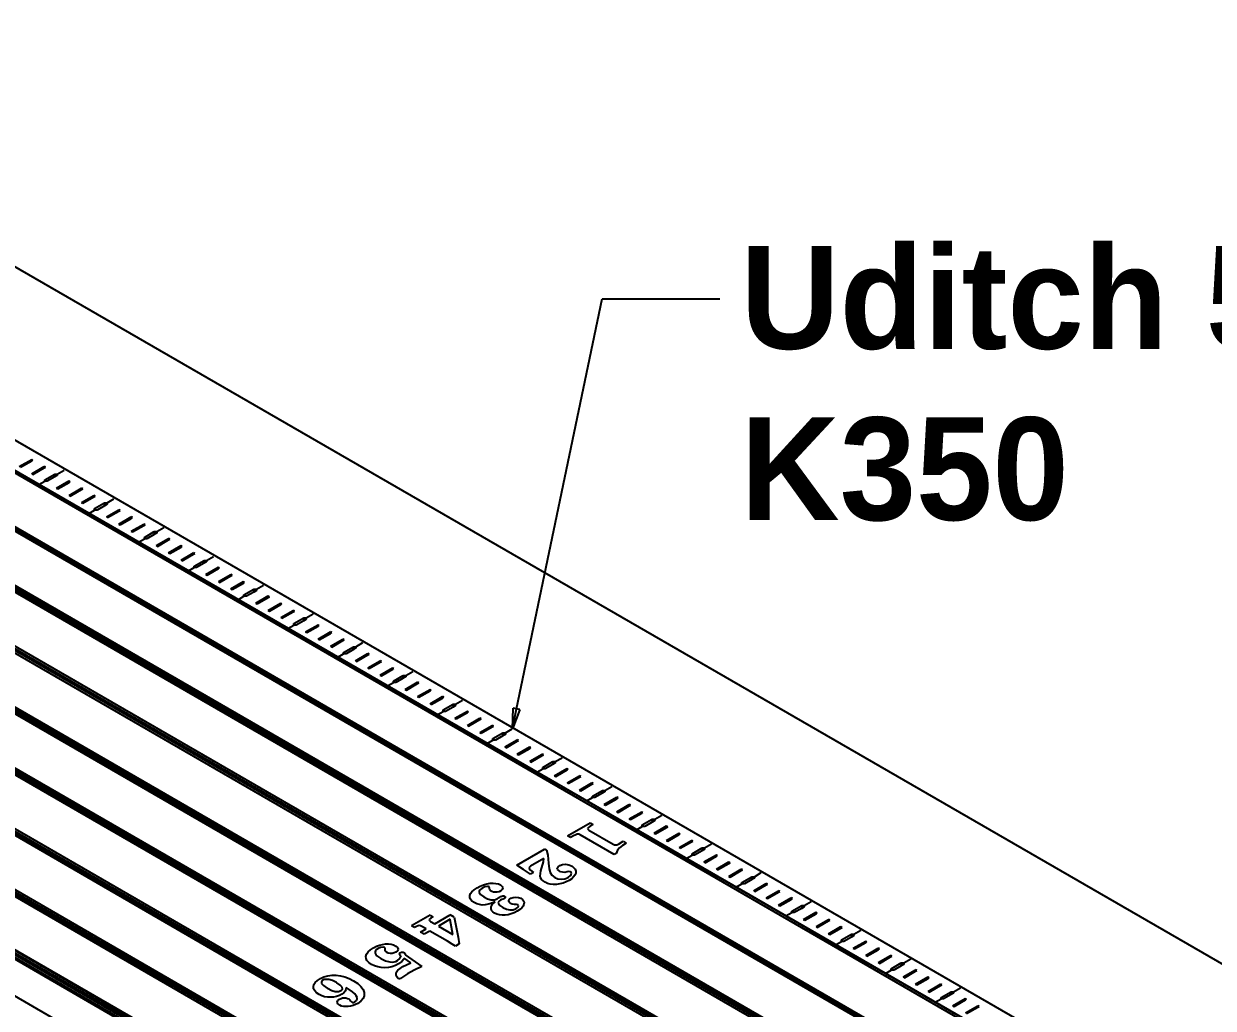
# Model space of a CAD drawing. Header units: centimetres. Extents: x -292707 to 138715, y -53922 to 66277.
# Drawn here: x 84646 to 86672, y -17036 to -15359 of the extents above; entities that cross this region are included whole.
import ezdxf
from ezdxf import colors
from ezdxf.entities.mleader import LeaderData, LeaderLine
from ezdxf.math import Vec2, Vec3

# ---------------------------------------------------------------- set-up
doc = ezdxf.new("R2010")
doc.units = ezdxf.units.CM
doc.layers.add('A-ALINE-7', color=119, linetype='Continuous')
doc.styles.add('Scale 500', font='GOTHICB.TTF', dxfattribs={"height": 175})

# ---------------------------------------------------------------- blocks, each defined once
blk = doc.blocks.new('A$Cbf84a4b9')
at = {"layer": 'A-ALINE-7'}
for p, q in [((2419.5, 5288.7), (6160.1, 3129.1)), ((2419.5, 5288.7), (9900.7, 969.4)), ((2908.9, 4710.5), (8898.9, 1252.1)), ((2852, 4692), (8867, 1219.2)), ((2857.8, 4683.7), (8852.3, 1222.8)), ((2759, 4642), (8779.8, 1165.9)), ((2762.6, 4644), (8783.2, 1168)), ((2771.1, 4638.3), (8773.1, 1173)), ((2774.8, 4640.2), (8776.5, 1175.1)), ((2666, 4592), (8692.6, 1112.5)), ((2669.7, 4593.9), (8696, 1114.6)), ((2680.6, 4590.9), (8690.6, 1121)), ((2684.3, 4592.8), (8694, 1123.2)), ((2573.1, 4541.9), (8605.4, 1059.2)), ((2576.8, 4543.9), (8608.8, 1061.3)), ((2586.5, 4541.5), (8604.6, 1067)), ((2590.2, 4543.5), (8608, 1069.1)), ((2480.2, 4491.8), (8518.1, 1005.9)), ((2483.9, 4493.8), (8521.5, 1008)), ((2492.3, 4492.2), (8518.7, 1012.9)), ((2496, 4494.2), (8522.1, 1015)), ((2387.4, 4441.7), (8430.8, 952.6)), ((2391.1, 4443.7), (8434.2, 954.7)), ((2398.2, 4442.9), (8432.7, 958.8)), ((2401.9, 4444.8), (8436.1, 960.9)), ((3342.5, 4408.1), (3427.3, 4359.1)), ((3393.7, 4389.9), (3414.9, 4402.2)), ((3395.8, 4388.7), (3414.9, 4399.7)), ((3417.1, 4400.9), (3414.9, 4402.2)), ((3414.9, 4402.2), (3414.9, 4399.7)), ((3414.9, 4399.7), (3417.1, 4400.9)), ((2294.6, 4391.6), (8343.4, 899.3)), ((2298.3, 4393.6), (8346.9, 901.4)), ((2304, 4393.5), (8346.8, 904.7)), ((2307.7, 4395.5), (8350.2, 906.9)), ((3414.9, 4377.7), (3436.1, 4389.9)), ((3417.1, 4376.5), (3436.1, 4387.5)), ((3438.3, 4388.7), (3436.1, 4389.9)), ((3436.1, 4389.9), (3436.1, 4387.5)), ((3436.1, 4387.5), (3438.3, 4388.7)), ((3458.4, 4377.1), (3470.3, 4383.9)), ((3414.9, 4377.7), (3417.1, 4376.5)), ((3427.3, 4359.1), (3437.2, 4364.8)), ((3427.3, 4359.1), (3512.2, 4310.1)), ((3437.2, 4367.3), (3454.2, 4377.1)), ((3437.2, 4364.8), (3437.2, 4367.3)), ((3441.4, 4364.8), (3437.2, 4364.8)), ((3454.2, 4372.2), (3441.4, 4364.8)), ((3454.2, 4377.1), (3458.4, 4377.1)), ((3454.2, 4377.1), (3454.2, 4372.2)), ((3458.4, 4374.6), (3454.2, 4372.2)), ((3457.4, 4353.2), (3478.6, 4365.4)), ((3458.4, 4377.1), (3458.4, 4374.6)), ((3459.5, 4352), (3478.6, 4363)), ((3480.7, 4364.2), (3478.6, 4365.4)), ((3478.6, 4365.4), (3478.6, 4363)), ((3478.6, 4363), (3480.7, 4364.2)), ((2201.9, 4341.5), (8256, 846.1)), ((2205.5, 4343.4), (8259.5, 848.2)), ((2209.8, 4344.2), (8260.8, 850.7)), ((2213.5, 4346.2), (8264.2, 852.8)), ((3457.4, 4353.2), (3459.5, 4352)), ((3478.6, 4340.9), (3499.8, 4353.2)), ((3478.6, 4340.9), (3480.7, 4339.7)), ((3480.7, 4339.7), (3499.8, 4350.7)), ((3501.9, 4352), (3499.8, 4353.2)), ((3499.8, 4353.2), (3499.8, 4350.7)), ((3499.8, 4350.7), (3501.9, 4352)), ((3499.8, 4328.7), (3521, 4340.9)), ((3501.9, 4327.5), (3521, 4338.5)), ((3523.1, 4339.7), (3521, 4340.9)), ((3521, 4340.9), (3521, 4338.5)), ((3521, 4338.5), (3523.1, 4339.7)), ((3499.8, 4328.7), (3501.9, 4327.5)), ((3522.1, 4318.3), (3539, 4328.1)), ((3522.1, 4315.8), (3522.1, 4318.3)), ((3539, 4323.2), (3526.3, 4315.8)), ((3539, 4328.1), (3543.3, 4328.1)), ((3539, 4328.1), (3539, 4323.2)), ((3543.3, 4325.6), (3539, 4323.2)), ((3543.3, 4328.1), (3555.1, 4334.9)), ((3543.3, 4328.1), (3543.3, 4325.6)), ((2119.4, 4296.8), (8178.3, 798.7)), ((2120.9, 4297.6), (8179.6, 799.6)), ((3512.2, 4310.1), (3522.1, 4315.8)), ((3512.2, 4310.1), (3597, 4261.1)), ((3526.3, 4315.8), (3522.1, 4315.8)), ((3542.2, 4304.2), (3563.4, 4316.4)), ((3542.2, 4304.2), (3544.3, 4303)), ((3544.3, 4303), (3563.4, 4314)), ((3565.5, 4315.2), (3563.4, 4316.4)), ((3563.4, 4316.4), (3563.4, 4314)), ((3563.4, 4314), (3565.5, 4315.2)), ((3563.4, 4291.9), (3584.6, 4304.2)), ((3565.5, 4290.7), (3584.6, 4301.7)), ((3586.8, 4303), (3584.6, 4304.2)), ((3584.6, 4304.2), (3584.6, 4301.7)), ((3584.6, 4301.7), (3586.8, 4303)), ((2109.2, 4291.3), (8168.6, 792.9)), ((2112.8, 4293.3), (8172.1, 795)), ((2115.7, 4294.9), (8174.9, 796.6)), ((2115.7, 4292.4), (8174.9, 794.1)), ((2115.7, 4284.3), (8174.9, 786)), ((3563.4, 4291.9), (3565.5, 4290.7)), ((3584.6, 4279.7), (3605.8, 4291.9)), ((3584.6, 4279.7), (3586.8, 4278.5)), ((3586.8, 4278.5), (3605.8, 4289.5)), ((3608, 4290.7), (3605.8, 4291.9)), ((3605.8, 4291.9), (3605.8, 4289.5)), ((3605.8, 4289.5), (3608, 4290.7)), ((3606.9, 4269.3), (3623.9, 4279.1)), ((3623.9, 4279.1), (3628.1, 4279.1)), ((3623.9, 4279.1), (3623.9, 4274.2)), ((3628.1, 4276.6), (3623.9, 4274.2)), ((3628.1, 4279.1), (3640, 4285.9)), ((3628.1, 4279.1), (3628.1, 4276.6)), ((3597, 4261.1), (3606.9, 4266.8)), ((3597, 4261.1), (3681.9, 4212.1)), ((3606.9, 4266.8), (3606.9, 4269.3)), ((3611.2, 4266.8), (3606.9, 4266.8)), ((3623.9, 4274.2), (3611.2, 4266.8)), ((3627.1, 4255.2), (3648.3, 4267.4)), ((3629.2, 4254), (3648.3, 4265)), ((3650.4, 4266.2), (3648.3, 4267.4)), ((3648.3, 4267.4), (3648.3, 4265)), ((3648.3, 4265), (3650.4, 4266.2)), ((3627.1, 4255.2), (3629.2, 4254)), ((3648.3, 4243), (3669.5, 4255.2)), ((3648.3, 4243), (3650.4, 4241.7)), ((3650.4, 4241.7), (3669.5, 4252.8)), ((3671.6, 4254), (3669.5, 4255.2)), ((3669.5, 4255.2), (3669.5, 4252.8)), ((3669.5, 4252.8), (3671.6, 4254)), ((3669.5, 4230.7), (3690.7, 4243)), ((3671.6, 4229.5), (3690.7, 4240.5)), ((3692.8, 4241.7), (3690.7, 4243)), ((3690.7, 4243), (3690.7, 4240.5)), ((3690.7, 4240.5), (3692.8, 4241.7)), ((3713, 4230.1), (3724.8, 4236.9)), ((8174.9, 722.9), (2115.7, 4221.2)), ((3669.5, 4230.7), (3671.6, 4229.5)), ((3681.9, 4212.1), (3691.8, 4217.8)), ((3691.8, 4220.3), (3708.7, 4230.1)), ((3691.8, 4217.8), (3691.8, 4220.3)), ((3696, 4217.8), (3691.8, 4217.8)), ((3708.7, 4225.2), (3696, 4217.8)), ((3708.7, 4230.1), (3713, 4230.1)), ((3708.7, 4230.1), (3708.7, 4225.2)), ((3713, 4227.6), (3708.7, 4225.2)), ((3711.9, 4206.2), (3733.1, 4218.5)), ((3713, 4230.1), (3713, 4227.6)), ((3714, 4205), (3733.1, 4216)), ((3735.2, 4217.2), (3733.1, 4218.5)), ((3733.1, 4218.5), (3733.1, 4216)), ((3733.1, 4216), (3735.2, 4217.2)), ((3681.9, 4212.1), (3766.7, 4163.1)), ((3711.9, 4206.2), (3714, 4205)), ((3733.1, 4194), (3754.3, 4206.2)), ((3735.2, 4192.7), (3754.3, 4203.8)), ((3756.5, 4205), (3754.3, 4206.2)), ((3754.3, 4206.2), (3754.3, 4203.8)), ((3754.3, 4203.8), (3756.5, 4205)), ((3733.1, 4194), (3735.2, 4192.7)), ((3754.3, 4181.7), (3775.6, 4194)), ((3754.3, 4181.7), (3756.5, 4180.5)), ((3756.5, 4180.5), (3775.6, 4191.5)), ((3777.7, 4192.7), (3775.6, 4194)), ((3775.6, 4194), (3775.6, 4191.5)), ((3775.6, 4191.5), (3777.7, 4192.7)), ((3776.6, 4171.3), (3793.6, 4181.1)), ((3793.6, 4176.2), (3780.9, 4168.9)), ((3793.6, 4181.1), (3797.8, 4181.1)), ((3793.6, 4181.1), (3793.6, 4176.2)), ((3797.8, 4178.7), (3793.6, 4176.2)), ((3797.8, 4181.1), (3809.7, 4187.9)), ((3797.8, 4181.1), (3797.8, 4178.7)), ((3766.7, 4163.1), (3776.6, 4168.9)), ((3766.7, 4163.1), (3851.6, 4114.2)), ((3776.6, 4168.9), (3776.6, 4171.3)), ((3780.9, 4168.9), (3776.6, 4168.9)), ((3796.8, 4157.2), (3818, 4169.5)), ((3796.8, 4157.2), (3798.9, 4156)), ((3798.9, 4156), (3818, 4167)), ((3820.1, 4168.2), (3818, 4169.5)), ((3818, 4169.5), (3818, 4167)), ((3818, 4167), (3820.1, 4168.2)), ((3818, 4145), (3839.2, 4157.2)), ((3841.3, 4156), (3839.2, 4157.2)), ((3839.2, 4157.2), (3839.2, 4154.8)), ((3839.2, 4154.8), (3841.3, 4156)), ((3818, 4145), (3820.1, 4143.8)), ((3820.1, 4143.8), (3839.2, 4154.8)), ((3839.2, 4132.7), (3860.4, 4145)), ((3841.3, 4131.5), (3860.4, 4142.5)), ((3862.5, 4143.8), (3860.4, 4145)), ((3860.4, 4145), (3860.4, 4142.5)), ((3860.4, 4142.5), (3862.5, 4143.8)), ((3882.7, 4132.1), (3894.5, 4139)), ((3839.2, 4132.7), (3841.3, 4131.5)), ((3851.6, 4114.2), (3861.5, 4119.9)), ((3861.5, 4122.3), (3878.4, 4132.1)), ((3861.5, 4119.9), (3861.5, 4122.3)), ((3865.7, 4119.9), (3861.5, 4119.9)), ((3878.4, 4127.2), (3865.7, 4119.9)), ((3878.4, 4132.1), (3882.7, 4132.1)), ((3878.4, 4132.1), (3878.4, 4127.2)), ((3882.7, 4129.7), (3878.4, 4127.2)), ((3881.6, 4108.2), (3902.8, 4120.5)), ((3882.7, 4132.1), (3882.7, 4129.7)), ((3883.7, 4107), (3902.8, 4118)), ((3905, 4119.3), (3902.8, 4120.5)), ((3902.8, 4120.5), (3902.8, 4118)), ((3902.8, 4118), (3905, 4119.3)), ((3851.6, 4114.2), (3936.4, 4065.2)), ((3881.6, 4108.2), (3883.7, 4107)), ((3902.8, 4096), (3924, 4108.2)), ((3902.8, 4096), (3905, 4094.8)), ((3905, 4094.8), (3924, 4105.8)), ((3926.2, 4107), (3924, 4108.2)), ((3924, 4108.2), (3924, 4105.8)), ((3924, 4105.8), (3926.2, 4107)), ((3924, 4083.7), (3945.3, 4096)), ((3947.4, 4094.8), (3945.3, 4096)), ((3945.3, 4096), (3945.3, 4093.5)), ((3945.3, 4093.5), (3947.4, 4094.8)), ((3924, 4083.7), (3926.2, 4082.5)), ((3926.2, 4082.5), (3945.3, 4093.5)), ((3946.3, 4073.3), (3963.3, 4083.1)), ((3963.3, 4078.2), (3950.6, 4070.9)), ((3963.3, 4083.1), (3967.5, 4083.1)), ((3963.3, 4083.1), (3963.3, 4078.2)), ((3967.5, 4080.7), (3963.3, 4078.2)), ((3967.5, 4083.1), (3979.4, 4090)), ((3967.5, 4083.1), (3967.5, 4080.7)), ((3936.4, 4065.2), (3946.3, 4070.9)), ((3936.4, 4065.2), (4021.3, 4016.2)), ((3946.3, 4070.9), (3946.3, 4073.3)), ((3950.6, 4070.9), (3946.3, 4070.9)), ((3966.5, 4059.2), (3987.7, 4071.5)), ((3966.5, 4059.2), (3968.6, 4058)), ((3968.6, 4058), (3987.7, 4069)), ((3989.8, 4070.3), (3987.7, 4071.5)), ((3987.7, 4071.5), (3987.7, 4069)), ((3987.7, 4069), (3989.8, 4070.3)), ((3987.7, 4047), (4008.9, 4059.2)), ((3989.8, 4045.8), (4008.9, 4056.8)), ((4011, 4058), (4008.9, 4059.2)), ((4008.9, 4059.2), (4008.9, 4056.8)), ((4008.9, 4056.8), (4011, 4058)), ((3987.7, 4047), (3989.8, 4045.8)), ((4008.9, 4034.7), (4030.1, 4047)), ((4008.9, 4034.7), (4011, 4033.5)), ((4011, 4033.5), (4030.1, 4044.5)), ((4032.2, 4045.8), (4030.1, 4047)), ((4030.1, 4047), (4030.1, 4044.5)), ((4030.1, 4044.5), (4032.2, 4045.8)), ((4031.2, 4024.3), (4048.1, 4034.1)), ((4048.1, 4034.1), (4052.4, 4034.1)), ((4048.1, 4034.1), (4048.1, 4029.2)), ((4052.4, 4034.1), (4064.2, 4041)), ((4052.4, 4034.1), (4052.4, 4031.7)), ((4021.3, 4016.2), (4031.2, 4021.9)), ((4021.3, 4016.2), (4106.1, 3967.2)), ((4031.2, 4021.9), (4031.2, 4024.3)), ((4035.4, 4021.9), (4031.2, 4021.9)), ((4048.1, 4029.2), (4035.4, 4021.9)), ((4052.4, 4031.7), (4048.1, 4029.2)), ((4051.3, 4010.3), (4072.5, 4022.5)), ((4053.4, 4009), (4072.5, 4020.1)), ((4074.7, 4021.3), (4072.5, 4022.5)), ((4072.5, 4022.5), (4072.5, 4020.1)), ((4072.5, 4020.1), (4074.7, 4021.3)), ((4051.3, 4010.3), (4053.4, 4009)), ((4072.5, 3998), (4093.8, 4010.3)), ((4072.5, 3998), (4074.7, 3996.8)), ((4074.7, 3996.8), (4093.8, 4007.8)), ((4095.9, 4009), (4093.8, 4010.3)), ((4093.8, 4010.3), (4093.8, 4007.8)), ((4093.8, 4007.8), (4095.9, 4009)), ((4093.8, 3985.8), (4115, 3998)), ((4095.9, 3984.5), (4115, 3995.6)), ((4117.1, 3996.8), (4115, 3998)), ((4115, 3998), (4115, 3995.6)), ((4115, 3995.6), (4117.1, 3996.8)), ((4093.8, 3985.8), (4095.9, 3984.5)), ((4106.1, 3967.2), (4116, 3972.9)), ((4116, 3975.3), (4133, 3985.1)), ((4116, 3972.9), (4116, 3975.3)), ((4120.3, 3972.9), (4116, 3972.9)), ((4133, 3980.2), (4120.3, 3972.9)), ((4133, 3985.1), (4137.2, 3985.1)), ((4133, 3985.1), (4133, 3980.2)), ((4137.2, 3982.7), (4133, 3980.2)), ((4136.2, 3961.3), (4157.4, 3973.5)), ((4137.2, 3985.1), (4149.1, 3992)), ((4137.2, 3985.1), (4137.2, 3982.7)), ((4159.5, 3972.3), (4157.4, 3973.5)), ((4157.4, 3973.5), (4157.4, 3971.1)), ((4106.1, 3967.2), (4191, 3918.2)), ((4136.2, 3961.3), (4138.3, 3960)), ((4138.3, 3960), (4157.4, 3971.1)), ((4157.4, 3971.1), (4159.5, 3972.3)), ((4157.4, 3949), (4178.6, 3961.3)), ((4159.5, 3947.8), (4178.6, 3958.8)), ((4180.7, 3960), (4178.6, 3961.3)), ((4178.6, 3961.3), (4178.6, 3958.8)), ((4178.6, 3958.8), (4180.7, 3960)), ((4157.4, 3949), (4159.5, 3947.8)), ((4178.6, 3936.8), (4199.8, 3949)), ((4178.6, 3936.8), (4180.7, 3935.5)), ((4180.7, 3935.5), (4199.8, 3946.6)), ((4201.9, 3947.8), (4199.8, 3949)), ((4199.8, 3949), (4199.8, 3946.6)), ((4199.8, 3946.6), (4201.9, 3947.8)), ((4200.9, 3926.4), (4217.8, 3936.2)), ((4217.8, 3936.2), (4222.1, 3936.2)), ((4217.8, 3936.2), (4217.8, 3931.3)), ((4222.1, 3933.7), (4217.8, 3931.3)), ((4222.1, 3936.2), (4233.9, 3943)), ((4222.1, 3936.2), (4222.1, 3933.7)), ((4191, 3918.2), (4200.9, 3923.9)), ((4191, 3918.2), (4275.8, 3869.2)), ((4200.9, 3923.9), (4200.9, 3926.4)), ((4205.1, 3923.9), (4200.9, 3923.9)), ((4217.8, 3931.3), (4205.1, 3923.9)), ((4221, 3912.3), (4242.2, 3924.5)), ((4221, 3912.3), (4223.2, 3911)), ((4223.2, 3911), (4242.2, 3922.1)), ((4244.4, 3923.3), (4242.2, 3924.5)), ((4242.2, 3924.5), (4242.2, 3922.1)), ((4242.2, 3922.1), (4244.4, 3923.3)), ((4242.2, 3900), (4263.5, 3912.3)), ((4265.6, 3911), (4263.5, 3912.3)), ((4263.5, 3912.3), (4263.5, 3909.8)), ((4242.2, 3900), (4244.4, 3898.8)), ((4244.4, 3898.8), (4263.5, 3909.8)), ((4263.5, 3909.8), (4265.6, 3911)), ((4263.5, 3887.8), (4284.7, 3900)), ((4265.6, 3886.6), (4284.7, 3897.6)), ((4286.8, 3898.8), (4284.7, 3900)), ((4284.7, 3900), (4284.7, 3897.6)), ((4284.7, 3897.6), (4286.8, 3898.8)), ((4306.9, 3887.2), (4318.8, 3894)), ((4263.5, 3887.8), (4265.6, 3886.6)), ((4275.8, 3869.2), (4285.7, 3874.9)), ((4285.7, 3877.4), (4302.7, 3887.2)), ((4285.7, 3874.9), (4285.7, 3877.4)), ((4290, 3874.9), (4285.7, 3874.9)), ((4302.7, 3882.3), (4290, 3874.9)), ((4302.7, 3887.2), (4306.9, 3887.2)), ((4302.7, 3887.2), (4302.7, 3882.3)), ((4306.9, 3884.7), (4302.7, 3882.3)), ((4305.9, 3863.3), (4327.1, 3875.5)), ((4306.9, 3887.2), (4306.9, 3884.7)), ((4308, 3862.1), (4327.1, 3873.1)), ((4329.2, 3874.3), (4327.1, 3875.5)), ((4327.1, 3875.5), (4327.1, 3873.1)), ((4327.1, 3873.1), (4329.2, 3874.3)), ((4275.8, 3869.2), (4360.7, 3820.2)), ((4305.9, 3863.3), (4308, 3862.1)), ((4327.1, 3851), (4348.3, 3863.3)), ((4327.1, 3851), (4329.2, 3849.8)), ((4329.2, 3849.8), (4348.3, 3860.8)), ((4350.4, 3862.1), (4348.3, 3863.3)), ((4348.3, 3863.3), (4348.3, 3860.8)), ((4348.3, 3860.8), (4350.4, 3862.1)), ((4348.3, 3838.8), (4369.5, 3851)), ((4371.6, 3849.8), (4369.5, 3851)), ((4369.5, 3851), (4369.5, 3848.6)), ((4348.3, 3838.8), (4350.4, 3837.6)), ((4350.4, 3837.6), (4369.5, 3848.6)), ((4369.5, 3848.6), (4371.6, 3849.8)), ((4370.6, 3828.4), (4387.6, 3838.2)), ((4387.6, 3833.3), (4374.8, 3825.9)), ((4387.6, 3838.2), (4391.8, 3838.2)), ((4387.6, 3838.2), (4387.6, 3833.3)), ((4391.8, 3835.7), (4387.6, 3833.3)), ((4391.8, 3838.2), (4403.7, 3845)), ((4391.8, 3838.2), (4391.8, 3835.7)), ((4360.7, 3820.2), (4370.6, 3825.9)), ((4360.7, 3820.2), (4445.5, 3771.2)), ((4370.6, 3825.9), (4370.6, 3828.4)), ((4374.8, 3825.9), (4370.6, 3825.9)), ((4390.7, 3814.3), (4411.9, 3826.5)), ((4390.7, 3814.3), (4392.9, 3813.1)), ((4392.9, 3813.1), (4411.9, 3824.1)), ((4414.1, 3825.3), (4411.9, 3826.5)), ((4411.9, 3826.5), (4411.9, 3824.1)), ((4411.9, 3824.1), (4414.1, 3825.3)), ((4411.9, 3802), (4433.2, 3814.3)), ((4414.1, 3800.8), (4433.2, 3811.8)), ((4435.3, 3813.1), (4433.2, 3814.3)), ((4433.2, 3814.3), (4433.2, 3811.8)), ((4433.2, 3811.8), (4435.3, 3813.1)), ((4411.9, 3802), (4414.1, 3800.8)), ((4433.2, 3789.8), (4454.4, 3802)), ((4435.3, 3788.6), (4454.4, 3799.6)), ((4456.5, 3800.8), (4454.4, 3802)), ((4454.4, 3802), (4454.4, 3799.6)), ((4454.4, 3799.6), (4456.5, 3800.8)), ((4476.7, 3789.2), (4488.5, 3796)), ((4328.1, 3761), (4366.6, 3783.2)), ((4363.5, 3775.3), (4362.2, 3773.6)), ((4362.2, 3773.6), (4362.5, 3772.2)), ((4362.5, 3772.2), (4364.4, 3770.7)), ((4366.5, 3777.3), (4363.5, 3775.3)), ((4364.4, 3770.7), (4405.8, 3746.8)), ((4371.7, 3780.3), (4366.5, 3777.3)), ((4366.6, 3783.2), (4371.7, 3780.3)), ((4433.2, 3789.8), (4435.3, 3788.6)), ((4445.5, 3771.2), (4455.4, 3776.9)), ((4445.5, 3771.2), (4530.4, 3722.2)), ((4455.4, 3779.4), (4472.4, 3789.2)), ((4455.4, 3776.9), (4455.4, 3779.4)), ((4459.7, 3776.9), (4455.4, 3776.9)), ((4472.4, 3784.3), (4459.7, 3776.9)), ((4472.4, 3789.2), (4476.7, 3789.2)), ((4472.4, 3789.2), (4472.4, 3784.3)), ((4476.7, 3786.7), (4472.4, 3784.3)), ((4475.6, 3765.3), (4496.8, 3777.6)), ((4476.7, 3789.2), (4476.7, 3786.7)), ((4477.7, 3764.1), (4496.8, 3775.1)), ((4498.9, 3776.3), (4496.8, 3777.6)), ((4496.8, 3777.6), (4496.8, 3775.1)), ((4496.8, 3775.1), (4498.9, 3776.3)), ((4333.2, 3758.1), (4328.1, 3761)), ((4338.4, 3761.1), (4333.2, 3758.1)), ((4341.9, 3762.8), (4338.4, 3761.1)), ((4344.7, 3763.5), (4341.9, 3762.8)), ((4347.2, 3763.4), (4344.7, 3763.5)), ((4349.8, 3762.3), (4347.2, 3763.4)), ((4407.4, 3729), (4349.8, 3762.3)), ((4414.6, 3746.8), (4422.7, 3751.5)), ((4422.7, 3751.5), (4427.9, 3748.5)), ((4475.6, 3765.3), (4477.7, 3764.1)), ((4496.8, 3753.1), (4518, 3765.3)), ((4496.8, 3753.1), (4498.9, 3751.8)), ((4498.9, 3751.8), (4518, 3762.9)), ((4520.1, 3764.1), (4518, 3765.3)), ((4518, 3765.3), (4518, 3762.9)), ((4518, 3762.9), (4520.1, 3764.1)), ((4518, 3740.8), (4539.2, 3753.1)), ((4520.1, 3739.6), (4539.2, 3750.6)), ((4541.4, 3751.8), (4539.2, 3753.1)), ((4539.2, 3753.1), (4539.2, 3750.6)), ((4539.2, 3750.6), (4541.4, 3751.8)), ((4241.7, 3711.1), (4288.7, 3738.2)), ((4292.1, 3736.3), (4288.7, 3738.2)), ((4292.1, 3736.3), (4294.4, 3727.8)), ((4405.8, 3746.8), (4408.2, 3745.7)), ((4410.6, 3730.9), (4407.4, 3729)), ((4408.2, 3745.7), (4410.2, 3745.3)), ((4410.2, 3745.3), (4412.2, 3745.7)), ((4413.4, 3736.3), (4410.6, 3730.9)), ((4412.2, 3745.7), (4414.6, 3746.8)), ((4416.8, 3740.5), (4413.4, 3736.3)), ((4421.4, 3744.4), (4416.8, 3740.5)), ((4427.9, 3748.5), (4421.4, 3744.4)), ((4518, 3740.8), (4520.1, 3739.6)), ((4540.3, 3730.4), (4557.3, 3740.2)), ((4540.3, 3727.9), (4540.3, 3730.4)), ((4557.3, 3735.3), (4544.5, 3727.9)), ((4557.3, 3740.2), (4561.5, 3740.2)), ((4557.3, 3740.2), (4557.3, 3735.3)), ((4561.5, 3737.7), (4557.3, 3735.3)), ((4561.5, 3740.2), (4573.4, 3747)), ((4561.5, 3740.2), (4561.5, 3737.7)), ((4253.2, 3703.3), (4241.7, 3711.1)), ((4287.8, 3722.2), (4264.7, 3708.9)), ((4282.6, 3701.3), (4287, 3716.6)), ((4287, 3716.6), (4287.8, 3722.2)), ((4294.4, 3727.8), (4295.6, 3714)), ((4295.6, 3714), (4296.6, 3704.7)), ((4311.8, 3708.1), (4314.6, 3710.2)), ((4314.6, 3710.2), (4319.3, 3712)), ((4319.3, 3712), (4324.7, 3712.4)), ((4324.7, 3712.4), (4330.2, 3711.4)), ((4330.2, 3711.4), (4335.8, 3708.9)), ((4530.4, 3722.2), (4540.3, 3727.9)), ((4530.4, 3722.2), (4615.2, 3673.2)), ((4544.5, 3727.9), (4540.3, 3727.9)), ((4560.4, 3716.3), (4581.7, 3728.6)), ((4560.4, 3716.3), (4562.6, 3715.1)), ((4562.6, 3715.1), (4581.7, 3726.1)), ((4583.8, 3727.3), (4581.7, 3728.6)), ((4581.7, 3728.6), (4581.7, 3726.1)), ((4581.7, 3726.1), (4583.8, 3727.3)), ((4581.7, 3704.1), (4602.9, 3716.3)), ((4583.8, 3702.8), (4602.9, 3713.9)), ((4605, 3715.1), (4602.9, 3716.3)), ((4602.9, 3716.3), (4602.9, 3713.9)), ((4602.9, 3713.9), (4605, 3715.1)), ((4264.8, 3695.6), (4253.2, 3703.3)), ((4264.7, 3708.9), (4262.5, 3707)), ((4262.5, 3707), (4262.5, 3705.1)), ((4262.5, 3705.1), (4264.8, 3702.4)), ((4264.8, 3702.4), (4269.8, 3698.5)), ((4269.8, 3698.5), (4264.8, 3695.6)), ((4281.4, 3692.2), (4282.6, 3701.3)), ((4282.1, 3689.3), (4281.4, 3692.2)), ((4283.8, 3686.6), (4282.1, 3689.3)), ((4296.6, 3704.7), (4298.4, 3698.2)), ((4298.4, 3698.2), (4301.5, 3693.6)), ((4301.5, 3693.6), (4306.3, 3689.9)), ((4306.3, 3689.9), (4311.7, 3687.6)), ((4310.6, 3705.9), (4311.8, 3708.1)), ((4311, 3703.7), (4310.6, 3705.9)), ((4312.9, 3701.5), (4311, 3703.7)), ((4315.9, 3699.7), (4312.9, 3701.5)), ((4319.3, 3698.7), (4315.9, 3699.7)), ((4323.2, 3698.6), (4319.3, 3698.7)), ((4327.6, 3699.3), (4323.2, 3698.6)), ((4323.6, 3687.5), (4329, 3689.7)), ((4330.4, 3699.8), (4327.6, 3699.3)), ((4329, 3689.7), (4333.3, 3693.3)), ((4332.5, 3699.6), (4330.4, 3699.8)), ((4333.8, 3698.7), (4332.5, 3699.6)), ((4333.3, 3693.3), (4334.3, 3695.1)), ((4334.5, 3697.1), (4333.8, 3698.7)), ((4334.3, 3695.1), (4334.5, 3697.1)), ((4338.4, 3690.8), (4335.2, 3687.7)), ((4335.8, 3708.9), (4339, 3706.5)), ((4340.7, 3694), (4338.4, 3690.8)), ((4339, 3706.5), (4341.1, 3703.9)), ((4341.9, 3697.5), (4340.7, 3694)), ((4341.1, 3703.9), (4342, 3700.8)), ((4342, 3700.8), (4341.9, 3697.5)), ((4581.7, 3704.1), (4583.8, 3702.8)), ((4602.9, 3691.8), (4624.1, 3704.1)), ((4602.9, 3691.8), (4605, 3690.6)), ((4605, 3690.6), (4624.1, 3701.6)), ((4626.2, 3702.8), (4624.1, 3704.1)), ((4624.1, 3704.1), (4624.1, 3701.6)), ((4624.1, 3701.6), (4626.2, 3702.8)), ((4625.1, 3681.4), (4642.1, 3691.2)), ((4642.1, 3691.2), (4646.4, 3691.2)), ((4642.1, 3691.2), (4642.1, 3686.3)), ((4646.4, 3691.2), (4658.2, 3698.1)), ((4646.4, 3691.2), (4646.4, 3688.8)), ((4165.2, 3665.7), (4168.9, 3669)), ((4168.9, 3669), (4173.9, 3672.3)), ((4173.9, 3672.3), (4179.4, 3675.1)), ((4181.7, 3671.3), (4178, 3668.1)), ((4179.4, 3675.1), (4184.9, 3677.4)), ((4187.1, 3673.8), (4181.7, 3671.3)), ((4184.9, 3677.4), (4190.4, 3679)), ((4191.4, 3674.6), (4187.1, 3673.8)), ((4190.4, 3679), (4195.9, 3680)), ((4193, 3674.3), (4191.4, 3674.6)), ((4194.2, 3673.7), (4193, 3674.3)), ((4195.1, 3671.1), (4194.2, 3673.7)), ((4195.5, 3669), (4195.1, 3671.1)), ((4196.7, 3667.3), (4195.5, 3669)), ((4195.9, 3680), (4201.1, 3680.3)), ((4201.1, 3680.3), (4205.8, 3679.9)), ((4205.8, 3679.9), (4210.1, 3678.9)), ((4210.1, 3678.9), (4213.9, 3677.1)), ((4213.9, 3677.1), (4216.8, 3674.8)), ((4216.9, 3669.4), (4214.3, 3667.1)), ((4216.8, 3674.8), (4217.8, 3672.1)), ((4217.8, 3672.1), (4216.9, 3669.4)), ((4286.4, 3684.1), (4283.8, 3686.6)), ((4289.9, 3681.7), (4286.4, 3684.1)), ((4294, 3679.8), (4289.9, 3681.7)), ((4298.5, 3678.6), (4294, 3679.8)), ((4303.6, 3678.1), (4298.5, 3678.6)), ((4309.2, 3678.2), (4303.6, 3678.1)), ((4314.9, 3678.9), (4309.2, 3678.2)), ((4311.7, 3687.6), (4317.7, 3686.8)), ((4320.4, 3680.3), (4314.9, 3678.9)), ((4317.7, 3686.8), (4323.6, 3687.5)), ((4325.8, 3682.3), (4320.4, 3680.3)), ((4330.9, 3684.9), (4325.8, 3682.3)), ((4335.2, 3687.7), (4330.9, 3684.9)), ((4615.2, 3673.2), (4625.1, 3679)), ((4615.2, 3673.2), (4700.1, 3624.3)), ((4625.1, 3679), (4625.1, 3681.4)), ((4629.4, 3679), (4625.1, 3679)), ((4642.1, 3686.3), (4629.4, 3679)), ((4646.4, 3688.8), (4642.1, 3686.3)), ((4645.3, 3667.3), (4666.5, 3679.6)), ((4647.4, 3666.1), (4666.5, 3677.1)), ((4668.6, 3678.3), (4666.5, 3679.6)), ((4666.5, 3679.6), (4666.5, 3677.1)), ((4666.5, 3677.1), (4668.6, 3678.3)), ((4161.3, 3655.8), (4161.4, 3659.1)), ((4162.5, 3652.7), (4161.3, 3655.8)), ((4161.4, 3659.1), (4162.7, 3662.4)), ((4165, 3649.8), (4162.5, 3652.7)), ((4162.7, 3662.4), (4165.2, 3665.7)), ((4168.7, 3647.2), (4165, 3649.8)), ((4178, 3668.1), (4177.2, 3666.3)), ((4177.2, 3666.3), (4177.3, 3664.5)), ((4177.3, 3664.5), (4179.7, 3660.7)), ((4179.7, 3660.7), (4185.1, 3656.7)), ((4185.1, 3656.7), (4191.8, 3653.5)), ((4191.8, 3653.5), (4197.9, 3651.8)), ((4204.6, 3648.4), (4195.6, 3644.9)), ((4198.8, 3666), (4196.7, 3667.3)), ((4197.9, 3651.8), (4203.4, 3651.7)), ((4201.7, 3665.1), (4198.8, 3666)), ((4200.3, 3644.2), (4204.6, 3648.4)), ((4205, 3664.7), (4201.7, 3665.1)), ((4203.4, 3651.7), (4207.9, 3653.3)), ((4208.2, 3664.9), (4205, 3664.7)), ((4207.9, 3653.3), (4209.6, 3654.4)), ((4211.3, 3665.7), (4208.2, 3664.9)), ((4209.6, 3654.4), (4211, 3655.5)), ((4211.8, 3650.3), (4209.8, 3648.1)), ((4211, 3655.5), (4212.5, 3656.5)), ((4214.3, 3667.1), (4211.3, 3665.7)), ((4214, 3651.2), (4211.8, 3650.3)), ((4212.5, 3656.5), (4214.1, 3657.6)), ((4216.2, 3652.1), (4214, 3651.2)), ((4214.1, 3657.6), (4217.6, 3658.6)), ((4218.4, 3652.9), (4216.2, 3652.1)), ((4217.6, 3658.6), (4219.3, 3658.5)), ((4220.6, 3653.8), (4218.4, 3652.9)), ((4219.3, 3658.5), (4220.8, 3657.8)), ((4222.4, 3655.8), (4220.6, 3653.8)), ((4220.8, 3657.8), (4222, 3656.9)), ((4222, 3656.9), (4222.4, 3655.8)), ((4227.8, 3649.1), (4227.9, 3650.9)), ((4228.9, 3647.3), (4227.8, 3649.1)), ((4227.9, 3650.9), (4229.1, 3652.7)), ((4229.1, 3652.7), (4231.4, 3654.4)), ((4231.4, 3654.4), (4235.4, 3655.9)), ((4235.4, 3655.9), (4240, 3656.5)), ((4240, 3656.5), (4244.6, 3655.9)), ((4244.6, 3655.9), (4248.5, 3654.4)), ((4248.5, 3654.4), (4251.5, 3652.2)), ((4251.5, 3652.2), (4253.3, 3649.8)), ((4253.3, 3649.8), (4254.1, 3647.2)), ((4645.3, 3667.3), (4647.4, 3666.1)), ((4666.5, 3655.1), (4687.7, 3667.3)), ((4666.5, 3655.1), (4668.6, 3653.9)), ((4668.6, 3653.9), (4687.7, 3664.9)), ((4689.8, 3666.1), (4687.7, 3667.3)), ((4687.7, 3667.3), (4687.7, 3664.9)), ((4687.7, 3664.9), (4689.8, 3666.1)), ((4687.7, 3642.8), (4708.9, 3655.1)), ((4689.8, 3641.6), (4708.9, 3652.6)), ((4711.1, 3653.9), (4708.9, 3655.1)), ((4708.9, 3655.1), (4708.9, 3652.6)), ((4708.9, 3652.6), (4711.1, 3653.9)), ((4731.2, 3642.2), (4743.1, 3649.1)), ((4173.2, 3645), (4168.7, 3647.2)), ((4177.8, 3643.6), (4173.2, 3645)), ((4182.6, 3643), (4177.8, 3643.6)), ((4187.5, 3643.1), (4182.6, 3643)), ((4195.6, 3644.9), (4187.5, 3643.1)), ((4197.8, 3636.7), (4198.1, 3639.7)), ((4198.7, 3633.9), (4197.8, 3636.7)), ((4198.1, 3639.7), (4200.3, 3644.2)), ((4200.6, 3631.5), (4198.7, 3633.9)), ((4203.6, 3629.3), (4200.6, 3631.5)), ((4207.6, 3627.4), (4203.6, 3629.3)), ((4209.8, 3648.1), (4210.1, 3645.3)), ((4210.1, 3645.3), (4212.8, 3642.2)), ((4212.8, 3642.2), (4217.7, 3638.8)), ((4217.7, 3638.8), (4224.1, 3635.8)), ((4224.1, 3635.8), (4229.9, 3634.5)), ((4230.9, 3645.7), (4228.9, 3647.3)), ((4229.9, 3634.5), (4235.4, 3634.9)), ((4233.6, 3644.5), (4230.9, 3645.7)), ((4237.1, 3629.9), (4232, 3627.9)), ((4236.9, 3643.9), (4233.6, 3644.5)), ((4235.4, 3634.9), (4240.6, 3637)), ((4240.9, 3643.7), (4236.9, 3643.9)), ((4242.2, 3632.5), (4237.1, 3629.9)), ((4240.6, 3637), (4243.6, 3639.3)), ((4243.8, 3643.2), (4240.9, 3643.7)), ((4246.6, 3635.3), (4242.2, 3632.5)), ((4243.6, 3639.3), (4244.7, 3641.6)), ((4244.7, 3641.6), (4243.8, 3643.2)), ((4250, 3638.2), (4246.6, 3635.3)), ((4252.4, 3641.2), (4250, 3638.2)), ((4253.7, 3644.2), (4252.4, 3641.2)), ((4254.1, 3647.2), (4253.7, 3644.2)), ((4687.7, 3642.8), (4689.8, 3641.6)), ((4700.1, 3624.3), (4710, 3630)), ((4710, 3632.4), (4727, 3642.2)), ((4710, 3630), (4710, 3632.4)), ((4714.2, 3630), (4710, 3630)), ((4727, 3637.3), (4714.2, 3630)), ((4727, 3642.2), (4731.2, 3642.2)), ((4727, 3642.2), (4727, 3637.3)), ((4731.2, 3639.8), (4727, 3637.3)), ((4730.1, 3618.3), (4751.4, 3630.6)), ((4731.2, 3642.2), (4731.2, 3639.8)), ((4732.3, 3617.1), (4751.4, 3628.1)), ((4753.5, 3629.4), (4751.4, 3630.6)), ((4751.4, 3630.6), (4751.4, 3628.1)), ((4751.4, 3628.1), (4753.5, 3629.4)), ((4093.9, 3625.7), (4062, 3607.4)), ((4075.4, 3608), (4073.2, 3607.7)), ((4077.5, 3607.7), (4075.4, 3608)), ((4092.8, 3619), (4092.1, 3617.7)), ((4092.1, 3617.7), (4092.7, 3616.4)), ((4092.7, 3616.4), (4094.6, 3615)), ((4095, 3620.5), (4092.8, 3619)), ((4093.9, 3625.7), (4098.9, 3622.8)), ((4094.6, 3615), (4101.8, 3610.8)), ((4098.9, 3622.8), (4095, 3620.5)), ((4101.8, 3610.8), (4128, 3626)), ((4127.8, 3618.6), (4108.1, 3607.2)), ((4127.9, 3618), (4127.8, 3618.6)), ((4132.7, 3593), (4127.9, 3618)), ((4134.8, 3622), (4128, 3626)), ((4134.8, 3622), (4141.4, 3588)), ((4211.9, 3626.2), (4207.6, 3627.4)), ((4216.6, 3625.7), (4211.9, 3626.2)), ((4221.6, 3625.8), (4216.6, 3625.7)), ((4226.8, 3626.5), (4221.6, 3625.8)), ((4232, 3627.9), (4226.8, 3626.5)), ((4700.1, 3624.3), (4784.9, 3575.3)), ((4730.1, 3618.3), (4732.3, 3617.1)), ((4751.4, 3606.1), (4772.6, 3618.3)), ((4753.5, 3604.9), (4772.6, 3615.9)), ((4774.7, 3617.1), (4772.6, 3618.3)), ((4772.6, 3618.3), (4772.6, 3615.9)), ((4772.6, 3615.9), (4774.7, 3617.1)), ((4067.1, 3604.4), (4062, 3607.4)), ((4070.7, 3606.5), (4067.1, 3604.4)), ((4073.2, 3607.7), (4070.7, 3606.5)), ((4080, 3606.5), (4077.5, 3607.7)), ((4077.5, 3596.8), (4087.1, 3602.4)), ((4083.8, 3593.2), (4077.5, 3596.8)), ((4087.1, 3602.4), (4080, 3606.5)), ((4093.4, 3598.7), (4083.8, 3593.2)), ((4123.7, 3581.3), (4093.4, 3598.7)), ((4108.1, 3607.2), (4132.7, 3593)), ((4141.4, 3588), (4143.6, 3576.7)), ((4751.4, 3606.1), (4753.5, 3604.9)), ((4772.6, 3593.8), (4793.8, 3606.1)), ((4772.6, 3593.8), (4774.7, 3592.6)), ((4774.7, 3592.6), (4793.8, 3603.6)), ((4795.9, 3604.9), (4793.8, 3606.1)), ((4793.8, 3606.1), (4793.8, 3603.6)), ((4793.8, 3603.6), (4795.9, 3604.9)), ((4794.8, 3583.4), (4811.8, 3593.2)), ((4811.8, 3588.3), (4799.1, 3581)), ((4811.8, 3593.2), (4816.1, 3593.2)), ((4811.8, 3593.2), (4811.8, 3588.3)), ((4816.1, 3590.8), (4811.8, 3588.3)), ((4816.1, 3593.2), (4827.9, 3600.1)), ((4816.1, 3593.2), (4816.1, 3590.8)), ((3992.2, 3566.6), (3997.6, 3570.1)), ((3997.6, 3570.1), (4002.5, 3572.7)), ((4002.5, 3572.7), (4007.6, 3574.6)), ((4005.1, 3568.8), (4002.5, 3567)), ((4009.5, 3570.7), (4005.1, 3568.8)), ((4007.6, 3574.6), (4012.6, 3575.9)), ((4013.8, 3571.3), (4009.5, 3570.7)), ((4012.6, 3575.9), (4017.8, 3576.6)), ((4016.9, 3570.5), (4013.8, 3571.3)), ((4017.4, 3568.5), (4016.9, 3570.5)), ((4017.2, 3566.1), (4017.4, 3568.5)), ((4017.8, 3576.6), (4022.7, 3576.7)), ((4022.7, 3576.7), (4027.4, 3576.1)), ((4027.4, 3576.1), (4031.7, 3574.9)), ((4031.7, 3574.9), (4035.6, 3573.1)), ((4035.6, 3573.1), (4038.4, 3570.7)), ((4039.3, 3567.9), (4038.3, 3565.1)), ((4038.4, 3570.7), (4039.3, 3567.9)), ((4131.7, 3576.5), (4123.7, 3581.3)), ((4137, 3572.8), (4131.7, 3576.5)), ((4143.6, 3576.7), (4137, 3572.8)), ((4784.9, 3575.3), (4794.8, 3581)), ((4784.9, 3575.3), (4869.8, 3526.3)), ((4794.8, 3581), (4794.8, 3583.4)), ((4799.1, 3581), (4794.8, 3581)), ((4815, 3569.3), (4836.2, 3581.6)), ((4815, 3569.3), (4817.1, 3568.1)), ((4817.1, 3568.1), (4836.2, 3579.1)), ((4838.3, 3580.4), (4836.2, 3581.6)), ((4836.2, 3581.6), (4836.2, 3579.1)), ((4836.2, 3579.1), (4838.3, 3580.4)), ((4836.2, 3557.1), (4857.4, 3569.3)), ((4859.5, 3568.1), (4857.4, 3569.3)), ((4857.4, 3569.3), (4857.4, 3566.9)), ((4857.4, 3566.9), (4859.5, 3568.1)), ((3984.4, 3555.5), (3985.6, 3559.3)), ((3984.6, 3551.8), (3984.4, 3555.5)), ((3986.2, 3548.3), (3984.6, 3551.8)), ((3985.6, 3559.3), (3988.2, 3563)), ((3989.2, 3545), (3986.2, 3548.3)), ((3988.2, 3563), (3992.2, 3566.6)), ((4000.8, 3565.1), (4000, 3563)), ((4000, 3563), (4000.1, 3560.9)), ((4000.1, 3560.9), (4001.2, 3558.7)), ((4002.5, 3567), (4000.8, 3565.1)), ((4001.2, 3558.7), (4003.1, 3556.4)), ((4003.1, 3556.4), (4009.7, 3551.6)), ((4009.7, 3551.6), (4017.8, 3547.8)), ((4017.9, 3564.1), (4017.2, 3566.1)), ((4017.8, 3547.8), (4025.4, 3545.9)), ((4019.7, 3562.5), (4017.9, 3564.1)), ((4022.6, 3561.2), (4019.7, 3562.5)), ((4025.8, 3560.5), (4022.6, 3561.2)), ((4029.1, 3560.5), (4025.8, 3560.5)), ((4032.3, 3561.3), (4029.1, 3560.5)), ((4035.5, 3562.7), (4032.3, 3561.3)), ((4035.4, 3546.9), (4038.2, 3548.2)), ((4038.3, 3565.1), (4035.5, 3562.7)), ((4038.2, 3548.2), (4042.1, 3551.7)), ((4041.3, 3559.9), (4042.3, 3561.5)), ((4042, 3558.1), (4041.3, 3559.9)), ((4044.5, 3556.5), (4042, 3558.1)), ((4042.1, 3551.7), (4044.5, 3556.5)), ((4042.3, 3561.5), (4044.9, 3562.5)), ((4044.9, 3562.5), (4047.7, 3562.5)), ((4049, 3550.8), (4045.6, 3546.6)), ((4047.7, 3562.5), (4050, 3561.5)), ((4049.7, 3552.2), (4049, 3550.8)), ((4061.2, 3544.2), (4049.7, 3552.2)), ((4050, 3561.5), (4051.4, 3559.8)), ((4051.4, 3559.8), (4051.3, 3558)), ((4051.3, 3558), (4079.8, 3538.3)), ((4836.2, 3557.1), (4838.3, 3555.9)), ((4838.3, 3555.9), (4857.4, 3566.9)), ((4857.4, 3544.9), (4878.6, 3557.1)), ((4859.5, 3543.6), (4878.6, 3554.6)), ((4880.8, 3555.9), (4878.6, 3557.1)), ((4878.6, 3557.1), (4878.6, 3554.6)), ((4878.6, 3554.6), (4880.8, 3555.9)), ((4900.9, 3544.2), (4912.8, 3551.1)), ((3993.7, 3541.9), (3989.2, 3545)), ((3999, 3539.3), (3993.7, 3541.9)), ((4004.6, 3537.5), (3999, 3539.3)), ((4010.4, 3536.5), (4004.6, 3537.5)), ((4016.6, 3536.2), (4010.4, 3536.5)), ((4022.8, 3536.7), (4016.6, 3536.2)), ((4028.8, 3537.9), (4022.8, 3536.7)), ((4025.4, 3545.9), (4028.9, 3545.7)), ((4034.6, 3540), (4028.8, 3537.9)), ((4028.9, 3545.7), (4032.3, 3546)), ((4032.3, 3546), (4035.4, 3546.9)), ((4040.2, 3542.8), (4034.6, 3540)), ((4035.8, 3526.4), (4036.7, 3529.3)), ((4036.7, 3529.3), (4038.7, 3532)), ((4038.7, 3532), (4042.6, 3535.1)), ((4045.6, 3546.6), (4040.2, 3542.8)), ((4042.6, 3535.1), (4047.6, 3538.2)), ((4047.6, 3538.2), (4053.8, 3541.2)), ((4053.8, 3541.2), (4061.2, 3544.2)), ((4066.4, 3531.8), (4055.5, 3526)), ((4079.8, 3538.3), (4066.4, 3531.8)), ((4857.4, 3544.9), (4859.5, 3543.6)), ((4869.8, 3526.3), (4879.7, 3532)), ((4879.7, 3534.4), (4896.7, 3544.2)), ((4879.7, 3532), (4879.7, 3534.4)), ((4883.9, 3532), (4879.7, 3532)), ((4896.7, 3539.3), (4883.9, 3532)), ((4896.7, 3544.2), (4900.9, 3544.2)), ((4896.7, 3544.2), (4896.7, 3539.3)), ((4900.9, 3541.8), (4896.7, 3539.3)), ((4899.9, 3520.4), (4921.1, 3532.6)), ((4900.9, 3544.2), (4900.9, 3541.8)), ((4902, 3519.1), (4921.1, 3530.2)), ((4923.2, 3531.4), (4921.1, 3532.6)), ((4921.1, 3532.6), (4921.1, 3530.2)), ((4921.1, 3530.2), (4923.2, 3531.4)), ((3895, 3503.8), (3895.9, 3507.4)), ((3895.9, 3507.4), (3898.2, 3511)), ((3898.2, 3511), (3901.9, 3514.5)), ((3901.9, 3514.5), (3906.9, 3517.8)), ((3906.9, 3517.8), (3913, 3520.7)), ((3911.3, 3514.9), (3908.6, 3512.3)), ((3908.6, 3512.3), (3908.8, 3509.2)), ((3908.8, 3509.2), (3912.1, 3505.7)), ((3913.4, 3515.8), (3911.3, 3514.9)), ((3913, 3520.7), (3919.4, 3522.6)), ((3915.8, 3516.3), (3913.4, 3515.8)), ((3921.3, 3516), (3915.8, 3516.3)), ((3919.4, 3522.6), (3926.3, 3523.5)), ((3927.7, 3514.2), (3921.3, 3516)), ((3926.3, 3523.5), (3933.6, 3523.5)), ((3934.6, 3510.8), (3927.7, 3514.2)), ((3933.6, 3523.5), (3941.1, 3522.5)), ((3935, 3510.6), (3934.6, 3510.8)), ((3940.8, 3506.6), (3935, 3510.6)), ((3944, 3502.9), (3940.8, 3506.6)), ((3941.1, 3522.5), (3948.6, 3520.6)), ((3948.6, 3520.6), (3956, 3517.7)), ((3956, 3517.7), (3963.5, 3513.8)), ((3963.5, 3513.8), (3970.6, 3509.1)), ((3970.6, 3509.1), (3975.9, 3504.2)), ((4036.1, 3523.2), (4035.8, 3526.4)), ((4037.5, 3519.8), (4036.1, 3523.2)), ((4038.6, 3518.5), (4037.5, 3519.8)), ((4040.1, 3517.3), (4038.6, 3518.5)), ((4040.2, 3517.3), (4040.1, 3517.3)), ((4041.8, 3517), (4040.2, 3517.3)), ((4043.4, 3517.6), (4041.8, 3517)), ((4055.5, 3526), (4043.4, 3517.6)), ((4869.8, 3526.3), (4954.7, 3477.3)), ((4899.9, 3520.4), (4902, 3519.1)), ((4921.1, 3508.1), (4942.3, 3520.4)), ((4921.1, 3508.1), (4923.2, 3506.9)), ((4923.2, 3506.9), (4942.3, 3517.9)), ((4944.4, 3519.1), (4942.3, 3520.4)), ((4942.3, 3520.4), (4942.3, 3517.9)), ((4942.3, 3517.9), (4944.4, 3519.1)), ((4942.3, 3495.9), (4963.5, 3508.1)), ((4965.6, 3506.9), (4963.5, 3508.1)), ((4963.5, 3508.1), (4963.5, 3505.7)), ((4963.5, 3505.7), (4965.6, 3506.9)), ((3895.4, 3500.1), (3895, 3503.8)), ((3897.2, 3496.7), (3895.4, 3500.1)), ((3900.4, 3493.4), (3897.2, 3496.7)), ((3905, 3490.3), (3900.4, 3493.4)), ((3909.2, 3488.2), (3905, 3490.3)), ((3913.8, 3486.8), (3909.2, 3488.2)), ((3912.1, 3505.7), (3918.4, 3501.4)), ((3918.7, 3486), (3913.8, 3486.8)), ((3918.4, 3501.4), (3918.8, 3501.2)), ((3918.8, 3501.2), (3926.1, 3497.5)), ((3929.4, 3486.2), (3924, 3485.8)), ((3926.1, 3497.5), (3932.3, 3495.7)), ((3934.5, 3487.1), (3929.4, 3486.2)), ((3932.3, 3495.7), (3937.6, 3495.5)), ((3939.2, 3488.7), (3934.5, 3487.1)), ((3937.6, 3495.5), (3942.1, 3497.1)), ((3943.6, 3490.9), (3939.2, 3488.7)), ((3942.1, 3497.1), (3943.7, 3498.3)), ((3947, 3493.3), (3943.6, 3490.9)), ((3943.7, 3498.3), (3944.5, 3499.7)), ((3944.5, 3499.7), (3944, 3502.9)), ((3949.3, 3496), (3947, 3493.3)), ((3950.5, 3498.9), (3949.3, 3496)), ((3950.6, 3502.1), (3950.5, 3498.9)), ((3950.6, 3502.3), (3950.6, 3502.1)), ((3961.5, 3494.9), (3950.6, 3502.3)), ((3965.3, 3491.6), (3961.5, 3494.9)), ((3967.9, 3488.5), (3965.3, 3491.6)), ((3969.5, 3485.4), (3967.9, 3488.5)), ((3975.9, 3504.2), (3979.5, 3499.1)), ((3979.5, 3499.1), (3981.4, 3493.7)), ((3981.4, 3488.4), (3979.7, 3483.6)), ((3981.4, 3493.7), (3981.4, 3488.4)), ((4942.3, 3495.9), (4944.4, 3494.6)), ((4944.4, 3494.6), (4963.5, 3505.7)), ((4964.6, 3485.4), (4981.5, 3495.2)), ((4981.5, 3490.3), (4968.8, 3483)), ((4981.5, 3495.2), (4985.8, 3495.2)), ((4981.5, 3495.2), (4981.5, 3490.3)), ((4985.8, 3492.8), (4981.5, 3490.3)), ((4985.8, 3495.2), (4997.6, 3502.1)), ((4985.8, 3495.2), (4985.8, 3492.8)), ((3924, 3485.8), (3918.7, 3486)), ((3935.7, 3477.5), (3936.6, 3480.2)), ((3936.8, 3474.8), (3935.7, 3477.5)), ((3936.6, 3480.2), (3939.6, 3482.7)), ((3940, 3472.3), (3936.8, 3474.8)), ((3939.6, 3482.7), (3942.2, 3483.8)), ((3942.9, 3470.9), (3940, 3472.3)), ((3942.2, 3483.8), (3944.8, 3484.6)), ((3946.3, 3470.1), (3942.9, 3470.9)), ((3944.8, 3484.6), (3947.6, 3484.8)), ((3950, 3469.8), (3946.3, 3470.1)), ((3947.6, 3484.8), (3950.5, 3484.6)), ((3954.1, 3469.9), (3950, 3469.8)), ((3950.5, 3484.6), (3953.3, 3483.9)), ((3953.3, 3483.9), (3955.5, 3482.9)), ((3958.3, 3470.6), (3954.1, 3469.9)), ((3955.5, 3482.9), (3957.2, 3481.5)), ((3957.2, 3481.5), (3958.3, 3479.8)), ((3958.3, 3479.8), (3959.6, 3478)), ((3962.5, 3471.7), (3958.3, 3470.6)), ((3959.6, 3478), (3961.3, 3477.1)), ((3961.3, 3477.1), (3963.4, 3477.1)), ((3970.5, 3475.3), (3962.5, 3471.7)), ((3963.4, 3477.1), (3965.8, 3478.1)), ((3965.8, 3478.1), (3968.5, 3480.2)), ((3968.5, 3480.2), (3969.7, 3482.6)), ((3969.7, 3482.6), (3969.5, 3485.4)), ((3976, 3479.2), (3970.5, 3475.3)), ((3979.7, 3483.6), (3976, 3479.2)), ((4954.7, 3477.3), (4964.6, 3483)), ((4954.7, 3477.3), (5039.5, 3428.3)), ((4964.6, 3483), (4964.6, 3485.4)), ((4968.8, 3483), (4964.6, 3483)), ((4984.7, 3471.4), (5005.9, 3483.6)), ((4984.7, 3471.4), (4986.8, 3470.1)), ((4986.8, 3470.1), (5005.9, 3481.2)), ((5008, 3482.4), (5005.9, 3483.6)), ((5005.9, 3483.6), (5005.9, 3481.2)), ((5005.9, 3481.2), (5008, 3482.4)), ((5005.9, 3459.1), (5027.1, 3471.4)), ((5008, 3457.9), (5027.1, 3468.9)), ((5029.3, 3470.1), (5027.1, 3471.4)), ((5027.1, 3471.4), (5027.1, 3468.9)), ((5027.1, 3468.9), (5029.3, 3470.1))]:
    blk.add_line(p, q, dxfattribs=at)
blk = doc.blocks.new('_Closed')
at = {"color": 0, "linetype": 'ByBlock', "lineweight": -2}
for p, q in [((-1, 0.167), (0, 0)), ((-1, 0.167), (-1, -0.167)), ((0, 0), (-1, -0.167)), ((0, 0), (-1, 0))]:
    blk.add_line(p, q, dxfattribs=at)

msp = doc.modelspace()

# ---------------------------------------------------------------- block references
at = {"ltscale": 5}
msp.add_blockref('A$Cbf84a4b9', (81244.2, -20503.6), dxfattribs=at)

# ---------------------------------------------------------------- leaders
ml = msp.add_multileader_mtext('Standard', dxfattribs=at)
ml.set_content('Uditch 50*60*120cm\\PK350', color=254, style='Scale 500')
ml.set_leader_properties(color=256, linetype='ByLayer', lineweight=-1)
ml.set_arrow_properties(name='CLOSED')
ml.build(insert=Vec2(0, 0))
ml.multileader.update_dxf_attribs({"dogleg_length": 712.1, "arrow_head_size": 35})
ctx = ml.context
ctx.base_point, ctx.char_height, ctx.arrow_head_size, ctx.landing_gap_size, ctx.plane_origin = Vec3(85832, -15827.8), 175, 35, 35, Vec3(85478.2, -16560.6)
notes = []
notes.append((ctx, [(0, (1, 1, 0), (85631.3, -15827.8), (1, 0), 200.7, [(0, [(85478.2, -16560.6)], 0, [])])]))
ctx.mtext.insert, ctx.mtext.flow_direction = Vec3(85867, -15738.1), 5
for ctx, leaders in notes:
    for number, flags, end, landing, length, lines in leaders:
        leader = LeaderData()
        leader.index, (leader.has_last_leader_line, leader.has_dogleg_vector, leader.attachment_direction) = number, flags
        leader.last_leader_point, leader.dogleg_vector, leader.dogleg_length = Vec3(end), Vec3(landing), length
        for number, points, colour, breaks in lines:
            line = LeaderLine()
            line.index, line.vertices, line.color, line.breaks = number, Vec3.list(points), colors.encode_raw_color(colour), breaks
            leader.lines.append(line)
        ctx.leaders.append(leader)

doc.saveas('drawing.dxf')
